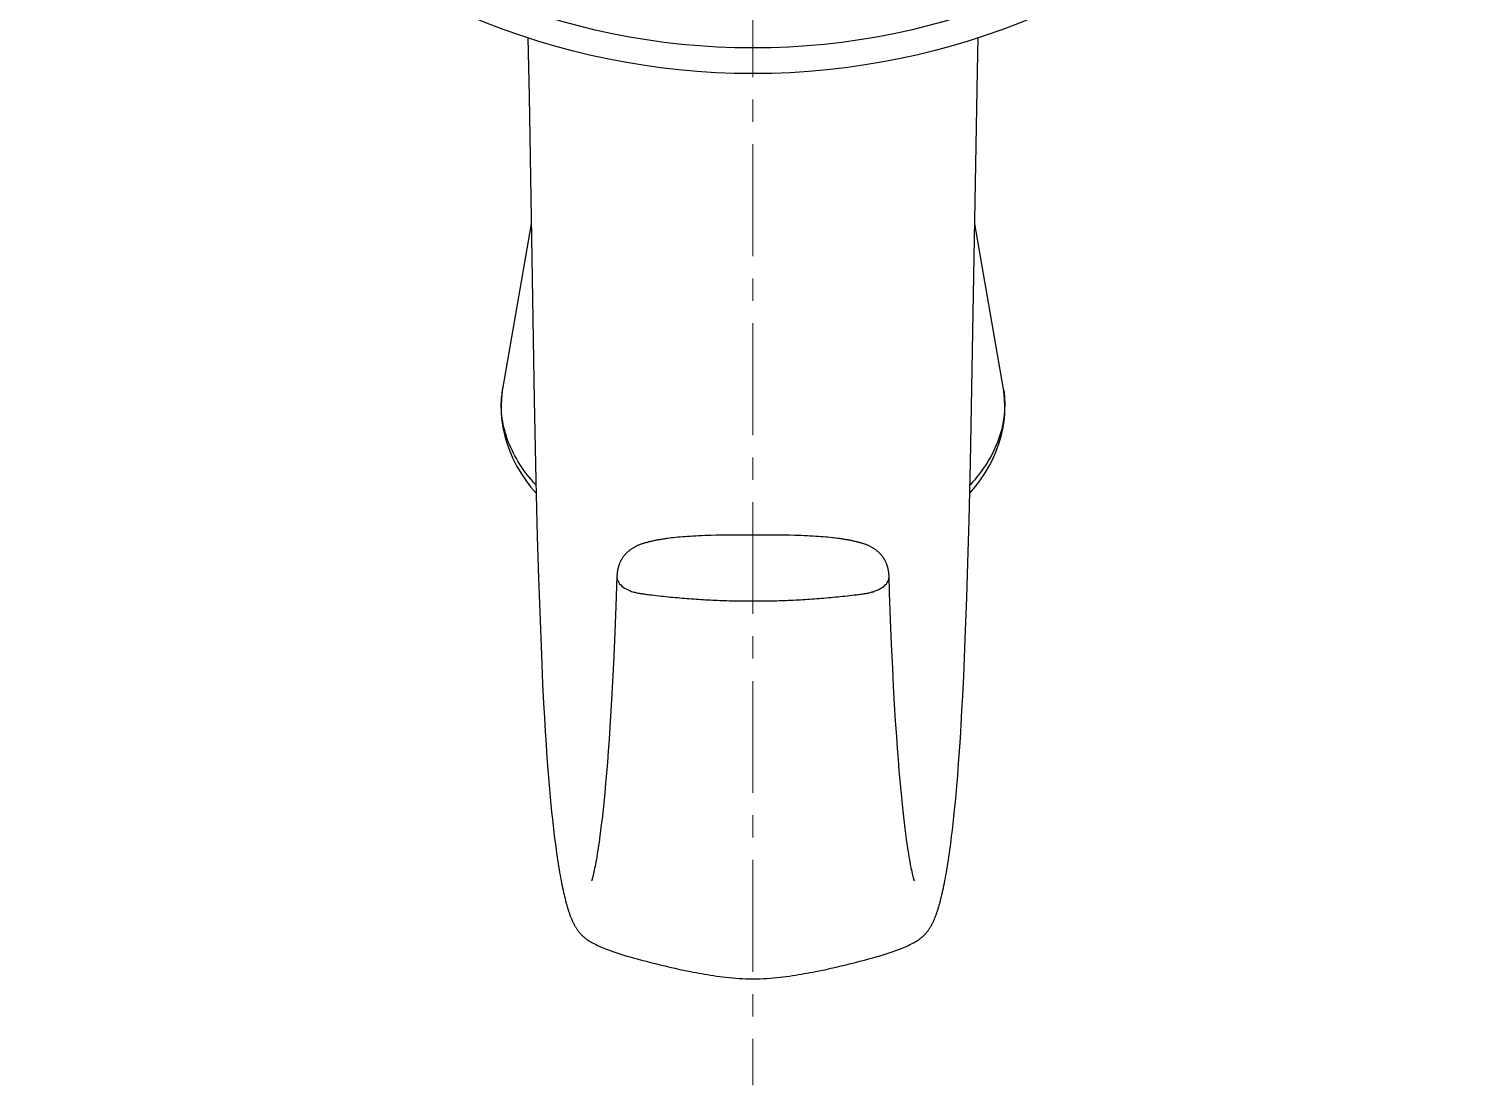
# Model space of a CAD drawing. Header units: millimetres. Extents: x 1241 to 1836, y -3 to 418.
# Drawn here: x 1581.5 to 1660.8, y 99.5 to 157.4 of the extents above; entities that cross this region are included whole.
import ezdxf

# ---------------------------------------------------------------- set-up
doc = ezdxf.new("R2010")
doc.units = ezdxf.units.MM
doc.header["$LTSCALE"] = 32.67
doc.linetypes.add('CENTER', pattern=[0.6, 0.375, -0.075, 0.075, -0.075])
doc.layers.add('1', color=7, linetype='CONTINUOUS')
doc.layers.add('\\M+5D6D0\\M+5D0C4\\M+5CFDF', color=1, linetype='CENTER', lineweight=18)

msp = doc.modelspace()

# ---------------------------------------------------------------- linework, layer by layer
at = {"layer": '1', "color": 7, "linetype": 'Continuous'}
for p, q in [((1608.798, 156.924), (1608.858, 153.691)), ((1633.424, 155.089), (1633.459, 156.924)), ((1633.05, 133.641), (1633.424, 155.089)), ((1608.858, 153.691), (1609.136, 137.086)), ((1608.974, 146.73), (1607.419, 137.777)), ((1634.837, 137.777), (1633.283, 146.73)), ((1609.136, 137.086), (1609.228, 132.664)), ((1632.974, 130.48), (1633.05, 133.641)), ((1609.228, 132.664), (1609.307, 129.585)), ((1632.907, 128.145), (1632.974, 130.48)), ((1609.307, 129.585), (1609.376, 127.313)), ((1616.547, 129.497), (1616.436, 129.483)), ((1616.896, 129.537), (1616.777, 129.524)), ((1617.019, 129.549), (1616.896, 129.537)), ((1617.146, 129.56), (1617.019, 129.549)), ((1617.276, 129.572), (1617.146, 129.56)), ((1617.41, 129.582), (1617.276, 129.572)), ((1617.548, 129.592), (1617.41, 129.582)), ((1617.691, 129.601), (1617.548, 129.592)), ((1617.838, 129.61), (1617.691, 129.601)), ((1617.99, 129.618), (1617.838, 129.61)), ((1618.148, 129.626), (1617.99, 129.618)), ((1618.312, 129.633), (1618.148, 129.626)), ((1618.481, 129.64), (1618.312, 129.633)), ((1618.658, 129.646), (1618.481, 129.64)), ((1618.841, 129.651), (1618.658, 129.646)), ((1619.132, 129.658), (1618.841, 129.651)), ((1619.443, 129.664), (1619.132, 129.658)), ((1619.777, 129.668), (1619.443, 129.664)), ((1620.266, 129.671), (1619.777, 129.668)), ((1621.99, 129.671), (1620.266, 129.671)), ((1622.479, 129.668), (1621.99, 129.671)), ((1622.813, 129.664), (1622.479, 129.668)), ((1623.124, 129.658), (1622.813, 129.664)), ((1623.415, 129.651), (1623.124, 129.658)), ((1623.599, 129.646), (1623.415, 129.651)), ((1623.775, 129.64), (1623.599, 129.646)), ((1623.945, 129.633), (1623.775, 129.64)), ((1624.109, 129.626), (1623.945, 129.633)), ((1624.266, 129.618), (1624.109, 129.626)), ((1624.419, 129.61), (1624.266, 129.618)), ((1624.566, 129.601), (1624.419, 129.61)), ((1624.708, 129.592), (1624.566, 129.601)), ((1624.847, 129.582), (1624.708, 129.592)), ((1624.981, 129.572), (1624.847, 129.582)), ((1625.111, 129.56), (1624.981, 129.572)), ((1625.237, 129.549), (1625.111, 129.56)), ((1625.36, 129.537), (1625.237, 129.549)), ((1625.653, 129.504), (1625.538, 129.518)), ((1632.844, 126.243), (1632.907, 128.145)), ((1609.376, 127.313), (1609.441, 125.468)), ((1613.673, 127.4), (1613.674, 127.349)), ((1628.583, 127.424), (1628.582, 127.441)), ((1628.614, 126.503), (1628.583, 127.424)), ((1628.583, 127.349), (1628.584, 127.4)), ((1628.667, 125.047), (1628.614, 126.503)), ((1632.758, 123.99), (1632.844, 126.243)), ((1609.441, 125.468), (1609.555, 122.598)), ((1613.617, 125.764), (1613.562, 124.351)), ((1628.723, 123.676), (1628.667, 125.047)), ((1613.562, 124.351), (1613.504, 123.021)), ((1632.672, 121.933), (1632.758, 123.99)), ((1613.504, 123.021), (1613.453, 121.974)), ((1628.783, 122.387), (1628.723, 123.676)), ((1609.555, 122.598), (1609.604, 121.502)), ((1628.834, 121.372), (1628.783, 122.387)), ((1609.604, 121.502), (1609.656, 120.46)), ((1613.453, 121.974), (1613.401, 120.982)), ((1632.621, 120.87), (1632.672, 121.933)), ((1613.401, 120.982), (1613.347, 120.042)), ((1628.888, 120.411), (1628.834, 121.372)), ((1632.579, 120.059), (1632.621, 120.87)), ((1609.656, 120.46), (1609.7, 119.666)), ((1613.347, 120.042), (1613.291, 119.153)), ((1628.943, 119.502), (1628.888, 120.411)), ((1632.535, 119.281), (1632.579, 120.059)), ((1609.7, 119.666), (1609.745, 118.905)), ((1613.291, 119.153), (1613.245, 118.477)), ((1629, 118.643), (1628.943, 119.502)), ((1632.489, 118.538), (1632.535, 119.281)), ((1609.745, 118.905), (1609.791, 118.179)), ((1613.245, 118.477), (1613.199, 117.832)), ((1629.046, 117.99), (1629, 118.643)), ((1632.441, 117.828), (1632.489, 118.538)), ((1609.791, 118.179), (1609.84, 117.485)), ((1609.84, 117.485), (1609.889, 116.824)), ((1613.199, 117.832), (1613.152, 117.217)), ((1629.093, 117.368), (1629.046, 117.99)), ((1632.392, 117.151), (1632.441, 117.828)), ((1609.889, 116.824), (1609.939, 116.195)), ((1613.104, 116.631), (1613.055, 116.074)), ((1613.152, 117.217), (1613.104, 116.631)), ((1629.141, 116.775), (1629.093, 117.368)), ((1629.189, 116.211), (1629.141, 116.775)), ((1632.343, 116.506), (1632.392, 117.151)), ((1609.939, 116.195), (1609.978, 115.744)), ((1613.055, 116.074), (1613.006, 115.545)), ((1629.238, 115.675), (1629.189, 116.211)), ((1632.253, 115.454), (1632.292, 115.893)), ((1632.292, 115.893), (1632.343, 116.506)), ((1609.978, 115.744), (1610.017, 115.311)), ((1610.017, 115.311), (1610.056, 114.895)), ((1612.969, 115.166), (1612.931, 114.802)), ((1613.006, 115.545), (1612.969, 115.166)), ((1629.275, 115.291), (1629.238, 115.675)), ((1629.313, 114.922), (1629.275, 115.291)), ((1632.214, 115.032), (1632.253, 115.454)), ((1610.056, 114.895), (1610.096, 114.495)), ((1610.096, 114.495), (1610.136, 114.112)), ((1612.894, 114.454), (1612.856, 114.12)), ((1612.931, 114.802), (1612.894, 114.454)), ((1629.35, 114.568), (1629.313, 114.922)), ((1629.388, 114.229), (1629.35, 114.568)), ((1632.134, 114.238), (1632.174, 114.626)), ((1632.174, 114.626), (1632.214, 115.032)), ((1610.136, 114.112), (1610.176, 113.745)), ((1610.176, 113.745), (1610.217, 113.394)), ((1612.78, 113.495), (1612.742, 113.205)), ((1612.818, 113.8), (1612.78, 113.495)), ((1612.856, 114.12), (1612.818, 113.8)), ((1629.426, 113.905), (1629.388, 114.229)), ((1629.464, 113.595), (1629.426, 113.905)), ((1629.502, 113.3), (1629.464, 113.595)), ((1632.012, 113.169), (1632.053, 113.509)), ((1632.053, 113.509), (1632.094, 113.866)), ((1632.094, 113.866), (1632.134, 114.238)), ((1610.217, 113.394), (1610.258, 113.058)), ((1610.258, 113.058), (1610.299, 112.738)), ((1610.299, 112.738), (1610.34, 112.433)), ((1612.667, 112.668), (1612.642, 112.503)), ((1612.692, 112.841), (1612.667, 112.668)), ((1612.717, 113.02), (1612.692, 112.841)), ((1612.742, 113.205), (1612.717, 113.02)), ((1629.539, 113.02), (1629.502, 113.3)), ((1629.565, 112.841), (1629.539, 113.02)), ((1629.59, 112.668), (1629.565, 112.841)), ((1629.614, 112.503), (1629.59, 112.668)), ((1631.944, 112.635), (1631.985, 112.95)), ((1631.985, 112.95), (1632.012, 113.169)), ((1610.34, 112.433), (1610.367, 112.237)), ((1610.367, 112.237), (1610.394, 112.048)), ((1610.394, 112.048), (1610.422, 111.865)), ((1612.545, 111.907), (1612.521, 111.775)), ((1612.569, 112.046), (1612.545, 111.907)), ((1612.593, 112.191), (1612.569, 112.046)), ((1612.617, 112.344), (1612.593, 112.191)), ((1612.642, 112.503), (1612.617, 112.344)), ((1629.639, 112.344), (1629.614, 112.503)), ((1629.664, 112.191), (1629.639, 112.344)), ((1629.688, 112.046), (1629.664, 112.191)), ((1629.712, 111.907), (1629.688, 112.046)), ((1629.735, 111.775), (1629.712, 111.907)), ((1631.835, 111.865), (1631.862, 112.048)), ((1631.862, 112.048), (1631.889, 112.237)), ((1631.889, 112.237), (1631.917, 112.433)), ((1631.917, 112.433), (1631.944, 112.635)), ((1610.422, 111.865), (1610.449, 111.687)), ((1610.449, 111.687), (1610.476, 111.516)), ((1610.476, 111.516), (1610.504, 111.351)), ((1610.504, 111.351), (1610.531, 111.19)), ((1610.531, 111.19), (1610.558, 111.036)), ((1612.431, 111.317), (1612.411, 111.22)), ((1612.453, 111.42), (1612.431, 111.317)), ((1612.475, 111.532), (1612.453, 111.42)), ((1612.498, 111.65), (1612.475, 111.532)), ((1612.521, 111.775), (1612.498, 111.65)), ((1629.759, 111.65), (1629.735, 111.775)), ((1629.781, 111.532), (1629.759, 111.65)), ((1629.803, 111.42), (1629.781, 111.532)), ((1629.825, 111.317), (1629.803, 111.42)), ((1629.846, 111.22), (1629.825, 111.317)), ((1629.866, 111.131), (1629.846, 111.22)), ((1631.698, 111.036), (1631.725, 111.19)), ((1631.725, 111.19), (1631.753, 111.351)), ((1631.753, 111.351), (1631.78, 111.516)), ((1631.78, 111.516), (1631.807, 111.687)), ((1631.807, 111.687), (1631.835, 111.865)), ((1610.558, 111.036), (1610.585, 110.886)), ((1610.585, 110.886), (1610.613, 110.742)), ((1610.613, 110.742), (1610.64, 110.603)), ((1610.64, 110.603), (1610.667, 110.468)), ((1610.667, 110.468), (1610.694, 110.338)), ((1610.694, 110.338), (1610.721, 110.213)), ((1631.536, 110.213), (1631.563, 110.338)), ((1631.563, 110.338), (1631.59, 110.468)), ((1631.59, 110.468), (1631.617, 110.603)), ((1631.617, 110.603), (1631.644, 110.742)), ((1631.644, 110.742), (1631.671, 110.886)), ((1631.671, 110.886), (1631.698, 111.036)), ((1610.721, 110.213), (1610.748, 110.092)), ((1610.748, 110.092), (1610.774, 109.975)), ((1610.774, 109.975), (1610.801, 109.863)), ((1610.801, 109.863), (1610.828, 109.755)), ((1610.828, 109.755), (1610.855, 109.651)), ((1631.428, 109.755), (1631.455, 109.863)), ((1631.455, 109.863), (1631.482, 109.975)), ((1631.482, 109.975), (1631.509, 110.092)), ((1631.509, 110.092), (1631.536, 110.213)), ((1614.557, 106.513), (1614.79, 106.448)), ((1614.79, 106.448), (1615.027, 106.384)), ((1615.027, 106.384), (1615.269, 106.32)), ((1615.269, 106.32), (1615.516, 106.257)), ((1626.741, 106.257), (1626.988, 106.32)), ((1626.988, 106.32), (1627.23, 106.384)), ((1627.23, 106.384), (1627.467, 106.448)), ((1627.467, 106.448), (1627.7, 106.513)), ((1627.7, 106.513), (1627.929, 106.579)), ((1615.516, 106.257), (1615.769, 106.194)), ((1615.769, 106.194), (1616.028, 106.131)), ((1616.028, 106.131), (1616.292, 106.067)), ((1616.292, 106.067), (1616.563, 106.005)), ((1616.563, 106.005), (1616.84, 105.942)), ((1616.84, 105.942), (1617.123, 105.881)), ((1617.123, 105.881), (1617.412, 105.82)), ((1617.412, 105.82), (1617.708, 105.76)), ((1624.844, 105.82), (1625.134, 105.881)), ((1625.134, 105.881), (1625.417, 105.942)), ((1625.417, 105.942), (1625.693, 106.005)), ((1625.693, 106.005), (1625.964, 106.067)), ((1625.964, 106.067), (1626.229, 106.131)), ((1626.229, 106.131), (1626.488, 106.194)), ((1626.488, 106.194), (1626.741, 106.257))]:
    msp.add_line(p, q, dxfattribs=at)
for points in [[(1607.419, 137.778), (1607.385, 137.557), (1607.342, 137.145), (1607.326, 136.731), (1607.337, 136.317), (1607.375, 135.904), (1607.441, 135.492), (1607.533, 135.082), (1607.653, 134.674), (1607.801, 134.269), (1607.975, 133.869), (1608.176, 133.473), (1608.405, 133.083), (1608.661, 132.698), (1608.942, 132.322), (1609.245, 131.959)], [(1633.011, 131.959), (1633.316, 132.325), (1633.598, 132.701), (1633.853, 133.085), (1634.081, 133.476), (1634.283, 133.871), (1634.457, 134.271), (1634.604, 134.676), (1634.723, 135.083), (1634.816, 135.493), (1634.882, 135.905), (1634.92, 136.319), (1634.931, 136.732), (1634.915, 137.146), (1634.872, 137.558), (1634.837, 137.778)], [(1616.436, 129.483), (1616.382, 129.475), (1616.328, 129.468), (1616.276, 129.46), (1616.223, 129.452), (1616.172, 129.444), (1616.121, 129.436), (1616.07, 129.428), (1616.02, 129.419), (1615.971, 129.41), (1615.923, 129.402), (1615.874, 129.393), (1615.827, 129.384), (1615.78, 129.374), (1615.734, 129.365), (1615.688, 129.355), (1615.643, 129.345), (1615.598, 129.336), (1615.553, 129.326), (1615.51, 129.315), (1615.466, 129.305), (1615.423, 129.294), (1615.381, 129.284), (1615.339, 129.273), (1615.298, 129.262), (1615.257, 129.25), (1615.217, 129.239), (1615.177, 129.227), (1615.138, 129.216), (1615.099, 129.204), (1615.061, 129.192), (1615.023, 129.179), (1614.986, 129.167), (1614.949, 129.153), (1614.912, 129.14), (1614.876, 129.126), (1614.841, 129.111), (1614.806, 129.096), (1614.771, 129.08), (1614.737, 129.064), (1614.704, 129.047), (1614.671, 129.03), (1614.639, 129.012), (1614.607, 128.994), (1614.576, 128.976), (1614.546, 128.958), (1614.516, 128.939), (1614.487, 128.919), (1614.458, 128.9), (1614.429, 128.88), (1614.402, 128.859), (1614.374, 128.839), (1614.347, 128.818), (1614.321, 128.796), (1614.296, 128.775), (1614.271, 128.753), (1614.246, 128.731), (1614.222, 128.708), (1614.199, 128.685), (1614.176, 128.662), (1614.154, 128.639), (1614.133, 128.616), (1614.112, 128.592), (1614.091, 128.568), (1614.071, 128.544), (1614.052, 128.52), (1614.033, 128.496), (1614.015, 128.471), (1613.997, 128.446), (1613.98, 128.421), (1613.964, 128.396), (1613.948, 128.371), (1613.932, 128.346), (1613.917, 128.321), (1613.903, 128.295), (1613.889, 128.27), (1613.876, 128.244), (1613.863, 128.219), (1613.851, 128.193), (1613.839, 128.168), (1613.828, 128.142), (1613.817, 128.116), (1613.807, 128.091), (1613.797, 128.066), (1613.788, 128.04), (1613.779, 128.015), (1613.77, 127.99), (1613.762, 127.965), (1613.755, 127.94), (1613.748, 127.915), (1613.741, 127.89), (1613.735, 127.866), (1613.729, 127.841), (1613.723, 127.817), (1613.718, 127.793), (1613.713, 127.77), (1613.709, 127.746), (1613.705, 127.723), (1613.701, 127.701), (1613.697, 127.679), (1613.694, 127.657), (1613.691, 127.636), (1613.688, 127.615), (1613.686, 127.594), (1613.684, 127.574), (1613.682, 127.554), (1613.68, 127.534), (1613.679, 127.515), (1613.677, 127.496), (1613.676, 127.477), (1613.675, 127.459), (1613.674, 127.441), (1613.673, 127.424), (1613.617, 125.764)], [(1616.777, 129.524), (1616.718, 129.518), (1616.66, 129.511), (1616.547, 129.497)], [(1625.538, 129.518), (1625.48, 129.524), (1625.36, 129.537)], [(1628.579, 127.496), (1628.578, 127.515), (1628.576, 127.534), (1628.575, 127.554), (1628.573, 127.574), (1628.57, 127.594), (1628.568, 127.615), (1628.565, 127.636), (1628.562, 127.657), (1628.559, 127.679), (1628.556, 127.701), (1628.552, 127.723), (1628.548, 127.746), (1628.543, 127.77), (1628.539, 127.793), (1628.533, 127.817), (1628.528, 127.841), (1628.522, 127.866), (1628.515, 127.89), (1628.509, 127.915), (1628.502, 127.94), (1628.494, 127.965), (1628.486, 127.99), (1628.478, 128.015), (1628.469, 128.04), (1628.46, 128.066), (1628.45, 128.091), (1628.44, 128.116), (1628.429, 128.142), (1628.418, 128.168), (1628.406, 128.193), (1628.394, 128.219), (1628.381, 128.244), (1628.368, 128.27), (1628.354, 128.295), (1628.339, 128.321), (1628.324, 128.346), (1628.309, 128.371), (1628.293, 128.396), (1628.276, 128.421), (1628.259, 128.446), (1628.241, 128.471), (1628.223, 128.496), (1628.204, 128.52), (1628.185, 128.544), (1628.165, 128.568), (1628.145, 128.592), (1628.124, 128.616), (1628.102, 128.639), (1628.08, 128.662), (1628.057, 128.685), (1628.034, 128.708), (1628.01, 128.731), (1627.986, 128.753), (1627.961, 128.775), (1627.935, 128.796), (1627.909, 128.818), (1627.882, 128.839), (1627.855, 128.859), (1627.827, 128.88), (1627.799, 128.9), (1627.77, 128.919), (1627.741, 128.939), (1627.711, 128.958), (1627.68, 128.976), (1627.649, 128.994), (1627.618, 129.012), (1627.585, 129.03), (1627.553, 129.047), (1627.519, 129.064), (1627.485, 129.08), (1627.451, 129.096), (1627.416, 129.111), (1627.38, 129.126), (1627.344, 129.14), (1627.308, 129.153), (1627.271, 129.167), (1627.233, 129.179), (1627.195, 129.192), (1627.157, 129.204), (1627.118, 129.216), (1627.079, 129.227), (1627.04, 129.239), (1626.999, 129.25), (1626.959, 129.262), (1626.917, 129.273), (1626.875, 129.284), (1626.833, 129.294), (1626.79, 129.305), (1626.747, 129.315), (1626.703, 129.326), (1626.659, 129.336), (1626.614, 129.345), (1626.569, 129.355), (1626.523, 129.365), (1626.476, 129.374), (1626.43, 129.384), (1626.382, 129.393), (1626.334, 129.402), (1626.285, 129.41), (1626.236, 129.419), (1626.186, 129.428), (1626.136, 129.436), (1626.085, 129.444), (1626.033, 129.452), (1625.981, 129.46), (1625.928, 129.468), (1625.874, 129.475), (1625.82, 129.483), (1625.765, 129.49), (1625.653, 129.504)], [(1628.582, 127.441), (1628.582, 127.459), (1628.58, 127.477), (1628.579, 127.496)], [(1612.411, 111.22), (1612.391, 111.131), (1612.381, 111.09), (1612.372, 111.05), (1612.363, 111.013), (1612.354, 110.977), (1612.345, 110.944), (1612.337, 110.913), (1612.33, 110.883), (1612.322, 110.856), (1612.316, 110.832), (1612.309, 110.809), (1612.303, 110.789), (1612.298, 110.771), (1612.294, 110.756), (1612.29, 110.743), (1612.287, 110.733), (1612.284, 110.726)], [(1629.973, 110.722), (1629.974, 110.721), (1629.974, 110.722), (1629.972, 110.726), (1629.97, 110.733), (1629.967, 110.743), (1629.963, 110.756), (1629.958, 110.771), (1629.953, 110.789), (1629.947, 110.809), (1629.941, 110.832), (1629.934, 110.856), (1629.927, 110.883), (1629.919, 110.913), (1629.911, 110.944), (1629.903, 110.977), (1629.894, 111.013), (1629.885, 111.05), (1629.875, 111.09), (1629.866, 111.131)], [(1610.855, 109.651), (1610.868, 109.6), (1610.881, 109.55), (1610.895, 109.502), (1610.908, 109.454), (1610.921, 109.407), (1610.934, 109.362), (1610.948, 109.317), (1610.961, 109.273), (1610.974, 109.229), (1610.987, 109.187), (1611, 109.145), (1611.013, 109.104), (1611.027, 109.064), (1611.04, 109.025), (1611.053, 108.986), (1611.067, 108.948), (1611.08, 108.91), (1611.093, 108.874), (1611.107, 108.837), (1611.12, 108.801), (1611.134, 108.766), (1611.148, 108.731), (1611.161, 108.697), (1611.175, 108.663), (1611.189, 108.63), (1611.204, 108.597), (1611.218, 108.565), (1611.232, 108.533), (1611.247, 108.501), (1611.262, 108.47), (1611.276, 108.439), (1611.292, 108.408), (1611.307, 108.378), (1611.322, 108.348), (1611.338, 108.318), (1611.354, 108.289), (1611.37, 108.26), (1611.387, 108.231), (1611.403, 108.203), (1611.421, 108.175), (1611.438, 108.147), (1611.456, 108.119), (1611.474, 108.091), (1611.493, 108.063), (1611.512, 108.036), (1611.531, 108.009), (1611.552, 107.981), (1611.572, 107.954), (1611.594, 107.927), (1611.616, 107.9), (1611.638, 107.873), (1611.662, 107.847), (1611.686, 107.82), (1611.71, 107.793), (1611.736, 107.767), (1611.762, 107.741), (1611.789, 107.715), (1611.817, 107.689), (1611.847, 107.663), (1611.878, 107.636), (1611.91, 107.61), (1611.945, 107.583), (1611.982, 107.555), (1612.023, 107.525), (1612.069, 107.494), (1612.12, 107.461), (1612.177, 107.426), (1612.238, 107.389), (1612.304, 107.352), (1612.375, 107.313), (1612.45, 107.274), (1612.527, 107.235), (1612.607, 107.196), (1612.691, 107.157), (1612.777, 107.119), (1612.866, 107.08), (1612.958, 107.042), (1613.052, 107.004), (1613.15, 106.966), (1613.249, 106.929), (1613.351, 106.892), (1613.454, 106.855), (1613.559, 106.819), (1613.666, 106.783), (1613.774, 106.748), (1613.883, 106.713), (1613.993, 106.679), (1614.103, 106.645), (1614.215, 106.612), (1614.328, 106.579), (1614.557, 106.513)], [(1627.929, 106.579), (1628.041, 106.612), (1628.153, 106.645), (1628.264, 106.679), (1628.374, 106.713), (1628.483, 106.748), (1628.591, 106.783), (1628.697, 106.819), (1628.802, 106.855), (1628.906, 106.892), (1629.007, 106.929), (1629.107, 106.966), (1629.204, 107.004), (1629.299, 107.042), (1629.39, 107.08), (1629.48, 107.119), (1629.566, 107.157), (1629.649, 107.196), (1629.73, 107.235), (1629.807, 107.274), (1629.881, 107.313), (1629.952, 107.352), (1630.019, 107.389), (1630.08, 107.426), (1630.136, 107.461), (1630.188, 107.494), (1630.233, 107.525), (1630.274, 107.555), (1630.312, 107.583), (1630.347, 107.61), (1630.379, 107.636), (1630.41, 107.663), (1630.439, 107.689), (1630.467, 107.715), (1630.494, 107.741), (1630.521, 107.767), (1630.546, 107.793), (1630.571, 107.82), (1630.595, 107.847), (1630.618, 107.873), (1630.641, 107.9), (1630.663, 107.927), (1630.684, 107.954), (1630.705, 107.981), (1630.725, 108.009), (1630.745, 108.036), (1630.764, 108.063), (1630.782, 108.091), (1630.801, 108.119), (1630.818, 108.147), (1630.836, 108.175), (1630.853, 108.203), (1630.87, 108.231), (1630.886, 108.26), (1630.903, 108.289), (1630.919, 108.318), (1630.934, 108.348), (1630.95, 108.378), (1630.965, 108.408), (1630.98, 108.439), (1630.995, 108.47), (1631.01, 108.501), (1631.024, 108.533), (1631.039, 108.565), (1631.053, 108.597), (1631.067, 108.63), (1631.081, 108.663), (1631.095, 108.697), (1631.109, 108.731), (1631.123, 108.766), (1631.136, 108.801), (1631.15, 108.837), (1631.163, 108.874), (1631.177, 108.91), (1631.19, 108.948), (1631.203, 108.986), (1631.217, 109.025), (1631.23, 109.064), (1631.243, 109.104), (1631.256, 109.145), (1631.269, 109.187), (1631.283, 109.229), (1631.296, 109.273), (1631.309, 109.317), (1631.322, 109.362), (1631.335, 109.407), (1631.349, 109.454), (1631.362, 109.502), (1631.375, 109.55), (1631.388, 109.6), (1631.402, 109.651), (1631.428, 109.755)], [(1617.708, 105.76), (1617.859, 105.731), (1618.011, 105.702), (1618.166, 105.673), (1618.322, 105.645), (1618.48, 105.617), (1618.64, 105.59), (1618.803, 105.564), (1618.967, 105.539), (1619.134, 105.515), (1619.303, 105.491), (1619.474, 105.469), (1619.648, 105.448), (1619.824, 105.429), (1620.003, 105.411), (1620.185, 105.396), (1620.369, 105.382), (1620.555, 105.371), (1620.744, 105.363), (1620.937, 105.357), (1621.128, 105.356)], [(1621.128, 105.356), (1621.32, 105.357), (1621.512, 105.363), (1621.701, 105.371), (1621.888, 105.382), (1622.072, 105.396), (1622.253, 105.411), (1622.432, 105.429), (1622.608, 105.448), (1622.782, 105.469), (1622.954, 105.491), (1623.123, 105.515), (1623.289, 105.539), (1623.454, 105.564), (1623.616, 105.59), (1623.777, 105.617), (1623.935, 105.645), (1624.091, 105.673), (1624.245, 105.702), (1624.398, 105.731), (1624.548, 105.76), (1624.844, 105.82)]]:
    msp.add_lwpolyline(points, dxfattribs=at)
for radius in [39.669, 38.264]:
    msp.add_circle((1621.128, 194.619), radius, dxfattribs=at)
for centre, radius, start, end in [((1612.854, 136.83), 5.517, 173.9521, 174.87765), ((1612.895, 136.825), 5.558, 171.06516, 173.94915), ((1612.942, 136.818), 5.606, 170.14791, 171.0675), ((1629.326, 136.82), 5.594, 8.07339, 9.85043), ((1614.19, 127.386), 0.518, 184.03793, 192.85124), ((1628.067, 127.386), 0.518, 347.31089, 355.96424)]:
    msp.add_arc(centre, radius, start, end, dxfattribs=at)
for points, knots in [([(1609.233, 132.417), (1608.904, 132.774), (1608.319, 133.518), (1607.686, 134.749), (1607.345, 136.03), (1607.321, 136.898), (1607.359, 137.322)], [0, 0, 0, 0, 0.269552, 0.522488, 0.763731, 1, 1, 1, 1]), ([(1634.864, 137.606), (1634.928, 137.161), (1634.945, 136.246), (1634.628, 134.886), (1633.983, 133.58), (1633.371, 132.794), (1633.024, 132.419)], [0, 0, 0, 0, 0.236874, 0.477699, 0.730177, 1, 1, 1, 1]), ([(1613.685, 127.271), (1613.707, 127.174), (1613.818, 126.974), (1614.104, 126.745), (1614.418, 126.603), (1614.709, 126.516), (1614.951, 126.469), (1615.202, 126.437), (1615.539, 126.394), (1615.963, 126.345), (1616.473, 126.29), (1617.157, 126.226), (1618.015, 126.159), (1619.05, 126.102), (1620.088, 126.067), (1620.781, 126.06), (1621.128, 126.06)], [0, 0, 0, 0, 0.038348, 0.08458, 0.139693, 0.170142, 0.202042, 0.234762, 0.26761, 0.333467, 0.39953, 0.46578, 0.598754, 0.732226, 0.866029, 1, 1, 1, 1]), ([(1621.128, 126.06), (1621.475, 126.06), (1622.169, 126.067), (1623.207, 126.102), (1624.242, 126.159), (1625.101, 126.226), (1625.785, 126.291), (1626.295, 126.345), (1626.719, 126.395), (1627.057, 126.437), (1627.307, 126.47), (1627.549, 126.517), (1627.841, 126.604), (1628.154, 126.746), (1628.439, 126.975), (1628.55, 127.175), (1628.572, 127.272)], [0, 0, 0, 0, 0.13399, 0.267813, 0.401303, 0.534295, 0.600555, 0.666626, 0.732492, 0.765344, 0.798066, 0.82996, 0.8604, 0.915482, 0.961678, 1, 1, 1, 1])]:
    msp.add_open_spline(points, degree=3, knots=knots, dxfattribs=at)
at = {"layer": '\\M+5D6D0\\M+5D0C4\\M+5CFDF', "ltscale": 0.5}
msp.add_line((1621.128, 239.288), (1621.128, 99.543), dxfattribs=at)

doc.saveas('drawing.dxf')
